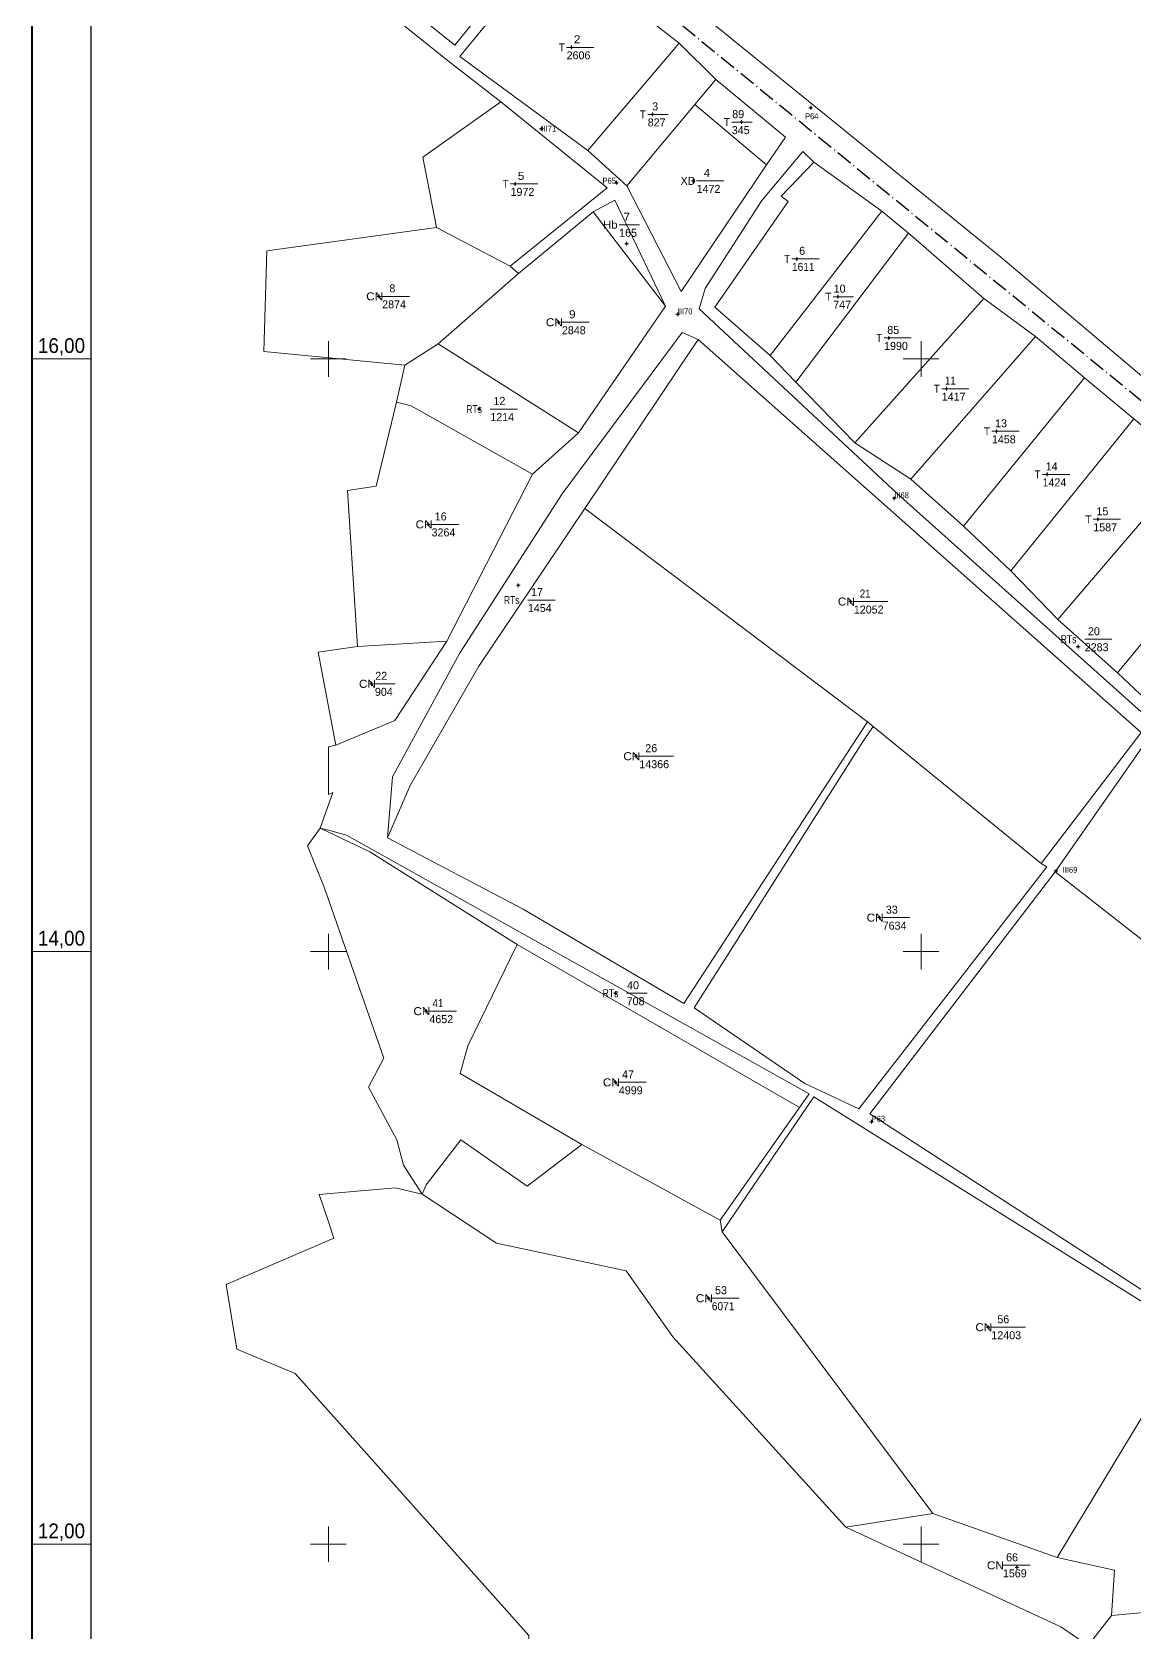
# Model space of a CAD drawing. Header units: metres. Extents: x 363900 to 365100, y 1840847 to 1842172.
# Drawn here: x 363900 to 364272, y 1841170 to 1841710 of the extents above; entities that cross this region are included whole.
import ezdxf

# ---------------------------------------------------------------- set-up
doc = ezdxf.new("R2010")
doc.units = ezdxf.units.M
doc.header["$LTSCALE"] = 1.1
doc.linetypes.add('DOT_DASHED', pattern=[7.7, 5, -1.2, 0.3, -1.2])
for name, color, linetype, lineweight in [('10', 7, 'Continuous', 13), ('11', 7, 'Continuous', 13), ('13', 7, 'Continuous', 13), ('34', 7, 'Continuous', 13), ('63', 7, 'Continuous', 13)]:
    doc.layers.add(name, color=color, linetype=linetype, lineweight=lineweight)
doc.layers.add('12', color=7, linetype='Continuous')

msp = doc.modelspace()

# ---------------------------------------------------------------- hatches: boundary and pattern name
at = {"layer": '10'}
for points in [[(364162.867, 1841684.746, 1), (364162.717, 1841684.746, 1)], [(364071.998, 1841677.677, 1), (364071.848, 1841677.677, 1)], [(364097.272, 1841659.446, 1), (364097.122, 1841659.446, 1)], [(364117.992, 1841615.042, 1), (364117.842, 1841615.042, 1)], [(364191.029, 1841552.98, 1), (364190.879, 1841552.98, 1)], [(364245.64, 1841427.238, 1), (364245.49, 1841427.238, 1)], [(364183.419, 1841342.586, 1), (364183.269, 1841342.586, 1)]]:
    msp.add_hatch(color=256, dxfattribs=at).paths.add_polyline_path(points)
at = {"layer": '11'}
for points in [[(364082.075, 1841705.14, 1), (364081.925, 1841705.14, 1)], [(364082.075, 1841705.14, 1), (364081.925, 1841705.14, 1)], [(364109.445, 1841682.52, 1), (364109.295, 1841682.52, 1)], [(364109.445, 1841682.52, 1), (364109.295, 1841682.52, 1)], [(364139.495, 1841679.9, 1), (364139.345, 1841679.9, 1)], [(364139.495, 1841679.9, 1), (364139.345, 1841679.9, 1)], [(364063.155, 1841659.06, 1), (364063.005, 1841659.06, 1)], [(364063.155, 1841659.06, 1), (364063.005, 1841659.06, 1)], [(364123.235, 1841660.08, 1), (364123.085, 1841660.08, 1)], [(364123.235, 1841660.08, 1), (364123.085, 1841660.08, 1)], [(364100.705, 1841638.88, 1), (364100.555, 1841638.88, 1)], [(364100.705, 1841638.88, 1), (364100.555, 1841638.88, 1)], [(364158.125, 1841633.76, 1), (364157.975, 1841633.76, 1)], [(364158.125, 1841633.76, 1), (364157.975, 1841633.76, 1)], [(364017.135, 1841621.11, 1), (364016.985, 1841621.11, 1)], [(364017.135, 1841621.11, 1), (364016.985, 1841621.11, 1)], [(364172.055, 1841621, 1), (364171.905, 1841621, 1)], [(364172.055, 1841621, 1), (364171.905, 1841621, 1)], [(364077.785, 1841612.37, 1), (364077.635, 1841612.37, 1)], [(364077.785, 1841612.37, 1), (364077.635, 1841612.37, 1)], [(364189.205, 1841607.08, 1), (364189.055, 1841607.08, 1)], [(364189.205, 1841607.08, 1), (364189.055, 1841607.08, 1)], [(364208.665, 1841589.95, 1), (364208.515, 1841589.95, 1)], [(364208.665, 1841589.95, 1), (364208.515, 1841589.95, 1)], [(364050.915, 1841583.08, 1), (364050.765, 1841583.08, 1)], [(364050.915, 1841583.08, 1), (364050.765, 1841583.08, 1)], [(364225.585, 1841575.56, 1), (364225.435, 1841575.56, 1)], [(364225.585, 1841575.56, 1), (364225.435, 1841575.56, 1)], [(364242.665, 1841561.02, 1), (364242.515, 1841561.02, 1)], [(364242.665, 1841561.02, 1), (364242.515, 1841561.02, 1)], [(364259.795, 1841545.87, 1), (364259.645, 1841545.87, 1)], [(364259.795, 1841545.87, 1), (364259.645, 1841545.87, 1)], [(364033.805, 1841544.15, 1), (364033.655, 1841544.15, 1)], [(364033.805, 1841544.15, 1), (364033.655, 1841544.15, 1)], [(364064.165, 1841523.61, 1), (364064.015, 1841523.61, 1)], [(364064.165, 1841523.61, 1), (364064.015, 1841523.61, 1)], [(364176.305, 1841518.12, 1), (364176.155, 1841518.12, 1)], [(364176.305, 1841518.12, 1), (364176.155, 1841518.12, 1)], [(364253.105, 1841502.88, 1), (364252.955, 1841502.88, 1)], [(364253.105, 1841502.88, 1), (364252.955, 1841502.88, 1)], [(364014.685, 1841490.35, 1), (364014.535, 1841490.35, 1)], [(364014.685, 1841490.35, 1), (364014.535, 1841490.35, 1)], [(364103.915, 1841465.93, 1), (364103.765, 1841465.93, 1)], [(364103.915, 1841465.93, 1), (364103.765, 1841465.93, 1)], [(364186.025, 1841411.45, 1), (364185.875, 1841411.45, 1)], [(364186.025, 1841411.45, 1), (364185.875, 1841411.45, 1)], [(364096.935, 1841385.94, 1), (364096.785, 1841385.94, 1)], [(364096.935, 1841385.94, 1), (364096.785, 1841385.94, 1)], [(364033.065, 1841379.89, 1), (364032.915, 1841379.89, 1)], [(364033.065, 1841379.89, 1), (364032.915, 1841379.89, 1)], [(364097.005, 1841355.87, 1), (364096.855, 1841355.87, 1)], [(364097.005, 1841355.87, 1), (364096.855, 1841355.87, 1)], [(364128.375, 1841283.02, 1), (364128.225, 1841283.02, 1)], [(364128.375, 1841283.02, 1), (364128.225, 1841283.02, 1)], [(364222.705, 1841273.22, 1), (364222.555, 1841273.22, 1)], [(364222.705, 1841273.22, 1), (364222.555, 1841273.22, 1)], [(364232.435, 1841192.19, 1), (364232.285, 1841192.19, 1)], [(364232.435, 1841192.19, 1), (364232.285, 1841192.19, 1)]]:
    msp.add_hatch(color=256, dxfattribs=at).paths.add_polyline_path(points)

# ---------------------------------------------------------------- linework, layer by layer
at = {"layer": '10'}
for p, q in [((364162.48, 1841684.75), (364162.17, 1841684.75)), ((364162.79, 1841685.37), (364162.79, 1841685.06)), ((364162.79, 1841684.43), (364162.79, 1841684.12)), ((364163.42, 1841684.75), (364163.1, 1841684.75)), ((364071.61, 1841677.68), (364071.3, 1841677.68)), ((364071.92, 1841678.3), (364071.92, 1841677.99)), ((364071.92, 1841677.36), (364071.92, 1841677.05)), ((364072.55, 1841677.68), (364072.24, 1841677.68)), ((364096.88, 1841659.45), (364096.57, 1841659.45)), ((364097.2, 1841660.07), (364097.2, 1841659.76)), ((364097.2, 1841659.13), (364097.2, 1841658.82)), ((364097.82, 1841659.45), (364097.51, 1841659.45)), ((364117.92, 1841615.67), (364117.92, 1841615.35)), ((364117.6, 1841615.04), (364117.29, 1841615.04)), ((364117.92, 1841614.73), (364117.92, 1841614.42)), ((364118.54, 1841615.04), (364118.23, 1841615.04)), ((364190.64, 1841552.98), (364190.33, 1841552.98)), ((364190.95, 1841553.6), (364190.95, 1841553.29)), ((364190.95, 1841552.67), (364190.95, 1841552.36)), ((364191.58, 1841552.98), (364191.27, 1841552.98)), ((364245.25, 1841427.24), (364244.94, 1841427.24)), ((364245.56, 1841427.86), (364245.56, 1841427.55)), ((364245.56, 1841426.93), (364245.56, 1841426.61)), ((364246.19, 1841427.24), (364245.88, 1841427.24)), ((364183.03, 1841342.59), (364182.72, 1841342.59)), ((364183.34, 1841343.21), (364183.34, 1841342.9)), ((364183.34, 1841342.27), (364183.34, 1841341.96)), ((364183.97, 1841342.59), (364183.66, 1841342.59))]:
    msp.add_line(p, q, dxfattribs=at)
for centre, radius in [((364162.792, 1841684.746), 0.312), ((364162.792, 1841684.746), 0.075), ((364071.923, 1841677.677), 0.312), ((364071.923, 1841677.677), 0.075), ((364097.197, 1841659.446), 0.312), ((364097.197, 1841659.446), 0.075), ((364117.917, 1841615.042), 0.312), ((364117.917, 1841615.042), 0.075), ((364190.954, 1841552.98), 0.312), ((364190.954, 1841552.98), 0.075), ((364245.565, 1841427.238), 0.312), ((364245.565, 1841427.238), 0.075), ((364183.344, 1841342.586), 0.312), ((364183.344, 1841342.586), 0.075)]:
    msp.add_circle(centre, radius, dxfattribs=at)
at = {"layer": '11'}
for p, q in [((364081.69, 1841705.14), (364081.38, 1841705.14)), ((364081.69, 1841705.14), (364081.38, 1841705.14)), ((364082, 1841705.76), (364082, 1841705.45)), ((364082, 1841705.76), (364082, 1841705.45)), ((364082, 1841704.83), (364082, 1841704.52)), ((364082, 1841704.83), (364082, 1841704.52)), ((364082.62, 1841705.14), (364082.31, 1841705.14)), ((364082.62, 1841705.14), (364082.31, 1841705.14)), ((364109.06, 1841682.52), (364108.74, 1841682.52)), ((364109.06, 1841682.52), (364108.74, 1841682.52)), ((364109.37, 1841683.14), (364109.37, 1841682.83)), ((364109.37, 1841683.14), (364109.37, 1841682.83)), ((364109.37, 1841682.21), (364109.37, 1841681.9)), ((364109.37, 1841682.21), (364109.37, 1841681.9)), ((364110, 1841682.52), (364109.68, 1841682.52)), ((364110, 1841682.52), (364109.68, 1841682.52)), ((364139.42, 1841680.52), (364139.42, 1841680.21)), ((364139.42, 1841680.52), (364139.42, 1841680.21)), ((364139.11, 1841679.9), (364138.8, 1841679.9)), ((364139.11, 1841679.9), (364138.8, 1841679.9)), ((364139.42, 1841679.59), (364139.42, 1841679.28)), ((364139.42, 1841679.59), (364139.42, 1841679.28)), ((364140.04, 1841679.9), (364139.73, 1841679.9)), ((364140.04, 1841679.9), (364139.73, 1841679.9)), ((364062.77, 1841659.06), (364062.46, 1841659.06)), ((364062.77, 1841659.06), (364062.46, 1841659.06)), ((364063.08, 1841659.68), (364063.08, 1841659.37)), ((364063.08, 1841659.68), (364063.08, 1841659.37)), ((364063.08, 1841658.75), (364063.08, 1841658.44)), ((364063.08, 1841658.75), (364063.08, 1841658.44)), ((364063.7, 1841659.06), (364063.39, 1841659.06)), ((364063.7, 1841659.06), (364063.39, 1841659.06)), ((364122.85, 1841660.08), (364122.54, 1841660.08)), ((364122.85, 1841660.08), (364122.54, 1841660.08)), ((364123.16, 1841660.7), (364123.16, 1841660.39)), ((364123.16, 1841660.7), (364123.16, 1841660.39)), ((364123.16, 1841659.77), (364123.16, 1841659.46)), ((364123.16, 1841659.77), (364123.16, 1841659.46)), ((364123.78, 1841660.08), (364123.47, 1841660.08)), ((364123.78, 1841660.08), (364123.47, 1841660.08)), ((364100.32, 1841638.88), (364100, 1841638.88)), ((364100.32, 1841638.88), (364100, 1841638.88)), ((364100.63, 1841639.5), (364100.63, 1841639.19)), ((364100.63, 1841639.5), (364100.63, 1841639.19)), ((364100.63, 1841638.57), (364100.63, 1841638.26)), ((364100.63, 1841638.57), (364100.63, 1841638.26)), ((364101.26, 1841638.88), (364100.94, 1841638.88)), ((364101.26, 1841638.88), (364100.94, 1841638.88)), ((364157.74, 1841633.76), (364157.42, 1841633.76)), ((364157.74, 1841633.76), (364157.42, 1841633.76)), ((364158.05, 1841634.38), (364158.05, 1841634.07)), ((364158.05, 1841634.38), (364158.05, 1841634.07)), ((364158.05, 1841633.45), (364158.05, 1841633.14)), ((364158.05, 1841633.45), (364158.05, 1841633.14)), ((364158.68, 1841633.76), (364158.36, 1841633.76)), ((364158.68, 1841633.76), (364158.36, 1841633.76)), ((364016.75, 1841621.11), (364016.44, 1841621.11)), ((364016.75, 1841621.11), (364016.44, 1841621.11)), ((364017.06, 1841621.74), (364017.06, 1841621.42)), ((364017.06, 1841621.74), (364017.06, 1841621.42)), ((364017.06, 1841620.8), (364017.06, 1841620.48)), ((364017.06, 1841620.8), (364017.06, 1841620.48)), ((364017.68, 1841621.11), (364017.37, 1841621.11)), ((364017.68, 1841621.11), (364017.37, 1841621.11)), ((364171.67, 1841621), (364171.36, 1841621)), ((364171.67, 1841621), (364171.36, 1841621)), ((364171.98, 1841621.62), (364171.98, 1841621.31)), ((364171.98, 1841621.62), (364171.98, 1841621.31)), ((364171.98, 1841620.69), (364171.98, 1841620.38)), ((364171.98, 1841620.69), (364171.98, 1841620.38)), ((364172.6, 1841621), (364172.29, 1841621)), ((364172.6, 1841621), (364172.29, 1841621)), ((364077.4, 1841612.37), (364077.08, 1841612.37)), ((364077.4, 1841612.37), (364077.08, 1841612.37)), ((364077.71, 1841613), (364077.71, 1841612.68)), ((364077.71, 1841613), (364077.71, 1841612.68)), ((364077.71, 1841612.06), (364077.71, 1841611.74)), ((364077.71, 1841612.06), (364077.71, 1841611.74)), ((364078.34, 1841612.37), (364078.02, 1841612.37)), ((364078.34, 1841612.37), (364078.02, 1841612.37)), ((364188.82, 1841607.08), (364188.5, 1841607.08)), ((364188.82, 1841607.08), (364188.5, 1841607.08)), ((364189.13, 1841607.7), (364189.13, 1841607.39)), ((364189.13, 1841607.7), (364189.13, 1841607.39)), ((364189.13, 1841606.77), (364189.13, 1841606.46)), ((364189.13, 1841606.77), (364189.13, 1841606.46)), ((364189.76, 1841607.08), (364189.44, 1841607.08)), ((364189.76, 1841607.08), (364189.44, 1841607.08)), ((364208.28, 1841589.95), (364207.96, 1841589.95)), ((364208.28, 1841589.95), (364207.96, 1841589.95)), ((364208.59, 1841590.58), (364208.59, 1841590.26)), ((364208.59, 1841590.58), (364208.59, 1841590.26)), ((364208.59, 1841589.64), (364208.59, 1841589.32)), ((364208.59, 1841589.64), (364208.59, 1841589.32)), ((364209.22, 1841589.95), (364208.9, 1841589.95)), ((364209.22, 1841589.95), (364208.9, 1841589.95)), ((364050.53, 1841583.08), (364050.22, 1841583.08)), ((364050.53, 1841583.08), (364050.22, 1841583.08)), ((364050.84, 1841583.7), (364050.84, 1841583.39)), ((364050.84, 1841583.7), (364050.84, 1841583.39)), ((364051.46, 1841583.08), (364051.15, 1841583.08)), ((364051.46, 1841583.08), (364051.15, 1841583.08)), ((364050.84, 1841582.77), (364050.84, 1841582.46)), ((364050.84, 1841582.77), (364050.84, 1841582.46)), ((364225.2, 1841575.56), (364224.88, 1841575.56)), ((364225.2, 1841575.56), (364224.88, 1841575.56)), ((364225.51, 1841576.18), (364225.51, 1841575.87)), ((364225.51, 1841576.18), (364225.51, 1841575.87)), ((364225.51, 1841575.25), (364225.51, 1841574.94)), ((364225.51, 1841575.25), (364225.51, 1841574.94)), ((364226.14, 1841575.56), (364225.82, 1841575.56)), ((364226.14, 1841575.56), (364225.82, 1841575.56)), ((364242.59, 1841561.64), (364242.59, 1841561.33)), ((364242.59, 1841561.64), (364242.59, 1841561.33)), ((364242.28, 1841561.02), (364241.96, 1841561.02)), ((364242.28, 1841561.02), (364241.96, 1841561.02)), ((364242.59, 1841560.71), (364242.59, 1841560.4)), ((364242.59, 1841560.71), (364242.59, 1841560.4)), ((364243.22, 1841561.02), (364242.9, 1841561.02)), ((364243.22, 1841561.02), (364242.9, 1841561.02)), ((364259.41, 1841545.87), (364259.1, 1841545.87)), ((364259.41, 1841545.87), (364259.1, 1841545.87)), ((364259.72, 1841546.5), (364259.72, 1841546.18)), ((364259.72, 1841546.5), (364259.72, 1841546.18)), ((364259.72, 1841545.56), (364259.72, 1841545.24)), ((364259.72, 1841545.56), (364259.72, 1841545.24)), ((364260.34, 1841545.87), (364260.03, 1841545.87)), ((364260.34, 1841545.87), (364260.03, 1841545.87)), ((364033.42, 1841544.15), (364033.1, 1841544.15)), ((364033.42, 1841544.15), (364033.1, 1841544.15)), ((364033.73, 1841544.78), (364033.73, 1841544.46)), ((364033.73, 1841544.78), (364033.73, 1841544.46)), ((364033.73, 1841543.84), (364033.73, 1841543.52)), ((364033.73, 1841543.84), (364033.73, 1841543.52)), ((364034.36, 1841544.15), (364034.04, 1841544.15)), ((364034.36, 1841544.15), (364034.04, 1841544.15)), ((364063.78, 1841523.61), (364063.46, 1841523.61)), ((364063.78, 1841523.61), (364063.46, 1841523.61)), ((364064.09, 1841524.24), (364064.09, 1841523.92)), ((364064.09, 1841524.24), (364064.09, 1841523.92)), ((364064.72, 1841523.61), (364064.4, 1841523.61)), ((364064.72, 1841523.61), (364064.4, 1841523.61)), ((364064.09, 1841523.3), (364064.09, 1841522.98)), ((364064.09, 1841523.3), (364064.09, 1841522.98)), ((364175.92, 1841518.12), (364175.6, 1841518.12)), ((364175.92, 1841518.12), (364175.6, 1841518.12)), ((364176.23, 1841518.74), (364176.23, 1841518.43)), ((364176.23, 1841518.74), (364176.23, 1841518.43)), ((364176.86, 1841518.12), (364176.54, 1841518.12)), ((364176.86, 1841518.12), (364176.54, 1841518.12)), ((364176.23, 1841517.81), (364176.23, 1841517.5)), ((364176.23, 1841517.81), (364176.23, 1841517.5)), ((364252.72, 1841502.88), (364252.4, 1841502.88)), ((364252.72, 1841502.88), (364252.4, 1841502.88)), ((364253.03, 1841503.5), (364253.03, 1841503.19)), ((364253.03, 1841503.5), (364253.03, 1841503.19)), ((364253.03, 1841502.57), (364253.03, 1841502.26)), ((364253.03, 1841502.57), (364253.03, 1841502.26)), ((364253.66, 1841502.88), (364253.34, 1841502.88)), ((364253.66, 1841502.88), (364253.34, 1841502.88)), ((364014.61, 1841490.98), (364014.61, 1841490.66)), ((364014.61, 1841490.98), (364014.61, 1841490.66)), ((364014.3, 1841490.35), (364013.98, 1841490.35)), ((364014.3, 1841490.35), (364013.98, 1841490.35)), ((364014.61, 1841490.04), (364014.61, 1841489.72)), ((364014.61, 1841490.04), (364014.61, 1841489.72)), ((364015.24, 1841490.35), (364014.92, 1841490.35)), ((364015.24, 1841490.35), (364014.92, 1841490.35)), ((364103.53, 1841465.93), (364103.22, 1841465.93)), ((364103.53, 1841465.93), (364103.22, 1841465.93)), ((364103.84, 1841466.56), (364103.84, 1841466.24)), ((364103.84, 1841466.56), (364103.84, 1841466.24)), ((364103.84, 1841465.62), (364103.84, 1841465.3)), ((364103.84, 1841465.62), (364103.84, 1841465.3)), ((364104.46, 1841465.93), (364104.15, 1841465.93)), ((364104.46, 1841465.93), (364104.15, 1841465.93)), ((364185.64, 1841411.45), (364185.32, 1841411.45)), ((364185.64, 1841411.45), (364185.32, 1841411.45)), ((364185.95, 1841412.08), (364185.95, 1841411.76)), ((364185.95, 1841412.08), (364185.95, 1841411.76)), ((364185.95, 1841411.14), (364185.95, 1841410.82)), ((364185.95, 1841411.14), (364185.95, 1841410.82)), ((364186.58, 1841411.45), (364186.26, 1841411.45)), ((364186.58, 1841411.45), (364186.26, 1841411.45)), ((364096.55, 1841385.94), (364096.24, 1841385.94)), ((364096.55, 1841385.94), (364096.24, 1841385.94)), ((364096.86, 1841386.56), (364096.86, 1841386.25)), ((364096.86, 1841386.56), (364096.86, 1841386.25)), ((364096.86, 1841385.63), (364096.86, 1841385.32)), ((364096.86, 1841385.63), (364096.86, 1841385.32)), ((364097.48, 1841385.94), (364097.17, 1841385.94)), ((364097.48, 1841385.94), (364097.17, 1841385.94)), ((364032.68, 1841379.89), (364032.36, 1841379.89)), ((364032.68, 1841379.89), (364032.36, 1841379.89)), ((364032.99, 1841380.52), (364032.99, 1841380.2)), ((364032.99, 1841380.52), (364032.99, 1841380.2)), ((364032.99, 1841379.58), (364032.99, 1841379.26)), ((364032.99, 1841379.58), (364032.99, 1841379.26)), ((364033.62, 1841379.89), (364033.3, 1841379.89)), ((364033.62, 1841379.89), (364033.3, 1841379.89)), ((364096.93, 1841356.5), (364096.93, 1841356.18)), ((364096.93, 1841356.5), (364096.93, 1841356.18)), ((364096.62, 1841355.87), (364096.3, 1841355.87)), ((364096.62, 1841355.87), (364096.3, 1841355.87)), ((364096.93, 1841355.56), (364096.93, 1841355.24)), ((364096.93, 1841355.56), (364096.93, 1841355.24)), ((364097.56, 1841355.87), (364097.24, 1841355.87)), ((364097.56, 1841355.87), (364097.24, 1841355.87)), ((364127.99, 1841283.02), (364127.68, 1841283.02)), ((364127.99, 1841283.02), (364127.68, 1841283.02)), ((364128.3, 1841283.64), (364128.3, 1841283.33)), ((364128.3, 1841283.64), (364128.3, 1841283.33)), ((364128.3, 1841282.71), (364128.3, 1841282.4)), ((364128.3, 1841282.71), (364128.3, 1841282.4)), ((364128.92, 1841283.02), (364128.61, 1841283.02)), ((364128.92, 1841283.02), (364128.61, 1841283.02)), ((364222.32, 1841273.22), (364222, 1841273.22)), ((364222.32, 1841273.22), (364222, 1841273.22)), ((364222.63, 1841273.84), (364222.63, 1841273.53)), ((364222.63, 1841273.84), (364222.63, 1841273.53)), ((364222.63, 1841272.91), (364222.63, 1841272.6)), ((364222.63, 1841272.91), (364222.63, 1841272.6)), ((364223.26, 1841273.22), (364222.94, 1841273.22)), ((364223.26, 1841273.22), (364222.94, 1841273.22)), ((364232.05, 1841192.19), (364231.74, 1841192.19)), ((364232.05, 1841192.19), (364231.74, 1841192.19)), ((364232.36, 1841192.82), (364232.36, 1841192.5)), ((364232.36, 1841192.82), (364232.36, 1841192.5)), ((364232.36, 1841191.88), (364232.36, 1841191.56)), ((364232.36, 1841191.88), (364232.36, 1841191.56)), ((364232.98, 1841192.19), (364232.67, 1841192.19)), ((364232.98, 1841192.19), (364232.67, 1841192.19))]:
    msp.add_line(p, q, dxfattribs=at)
for points in [[(364082, 1841705.45), (364081.69, 1841705.14), (364082, 1841704.83), (364082.31, 1841705.14)], [(364082, 1841705.45), (364081.69, 1841705.14), (364082, 1841704.83), (364082.31, 1841705.14)], [(364109.37, 1841682.83), (364109.06, 1841682.52), (364109.37, 1841682.21), (364109.68, 1841682.52)], [(364109.37, 1841682.83), (364109.06, 1841682.52), (364109.37, 1841682.21), (364109.68, 1841682.52)], [(364139.42, 1841680.21), (364139.11, 1841679.9), (364139.42, 1841679.59), (364139.73, 1841679.9)], [(364139.42, 1841680.21), (364139.11, 1841679.9), (364139.42, 1841679.59), (364139.73, 1841679.9)], [(364063.08, 1841659.37), (364062.77, 1841659.06), (364063.08, 1841658.75), (364063.39, 1841659.06)], [(364063.08, 1841659.37), (364062.77, 1841659.06), (364063.08, 1841658.75), (364063.39, 1841659.06)], [(364123.16, 1841660.39), (364122.85, 1841660.08), (364123.16, 1841659.77), (364123.47, 1841660.08)], [(364123.16, 1841660.39), (364122.85, 1841660.08), (364123.16, 1841659.77), (364123.47, 1841660.08)], [(364100.63, 1841639.19), (364100.32, 1841638.88), (364100.63, 1841638.57), (364100.94, 1841638.88)], [(364100.63, 1841639.19), (364100.32, 1841638.88), (364100.63, 1841638.57), (364100.94, 1841638.88)], [(364158.05, 1841634.07), (364157.74, 1841633.76), (364158.05, 1841633.45), (364158.36, 1841633.76)], [(364158.05, 1841634.07), (364157.74, 1841633.76), (364158.05, 1841633.45), (364158.36, 1841633.76)], [(364017.06, 1841621.42), (364016.75, 1841621.11), (364017.06, 1841620.8), (364017.37, 1841621.11)], [(364017.06, 1841621.42), (364016.75, 1841621.11), (364017.06, 1841620.8), (364017.37, 1841621.11)], [(364171.98, 1841621.31), (364171.67, 1841621), (364171.98, 1841620.69), (364172.29, 1841621)], [(364171.98, 1841621.31), (364171.67, 1841621), (364171.98, 1841620.69), (364172.29, 1841621)], [(364077.71, 1841612.68), (364077.4, 1841612.37), (364077.71, 1841612.06), (364078.02, 1841612.37)], [(364077.71, 1841612.68), (364077.4, 1841612.37), (364077.71, 1841612.06), (364078.02, 1841612.37)], [(364189.13, 1841607.39), (364188.82, 1841607.08), (364189.13, 1841606.77), (364189.44, 1841607.08)], [(364189.13, 1841607.39), (364188.82, 1841607.08), (364189.13, 1841606.77), (364189.44, 1841607.08)], [(364208.59, 1841590.26), (364208.28, 1841589.95), (364208.59, 1841589.64), (364208.9, 1841589.95)], [(364208.59, 1841590.26), (364208.28, 1841589.95), (364208.59, 1841589.64), (364208.9, 1841589.95)], [(364050.84, 1841583.39), (364050.53, 1841583.08), (364050.84, 1841582.77), (364051.15, 1841583.08)], [(364050.84, 1841583.39), (364050.53, 1841583.08), (364050.84, 1841582.77), (364051.15, 1841583.08)], [(364225.51, 1841575.87), (364225.2, 1841575.56), (364225.51, 1841575.25), (364225.82, 1841575.56)], [(364225.51, 1841575.87), (364225.2, 1841575.56), (364225.51, 1841575.25), (364225.82, 1841575.56)], [(364242.59, 1841561.33), (364242.28, 1841561.02), (364242.59, 1841560.71), (364242.9, 1841561.02)], [(364242.59, 1841561.33), (364242.28, 1841561.02), (364242.59, 1841560.71), (364242.9, 1841561.02)], [(364259.72, 1841546.18), (364259.41, 1841545.87), (364259.72, 1841545.56), (364260.03, 1841545.87)], [(364259.72, 1841546.18), (364259.41, 1841545.87), (364259.72, 1841545.56), (364260.03, 1841545.87)], [(364033.73, 1841544.46), (364033.42, 1841544.15), (364033.73, 1841543.84), (364034.04, 1841544.15)], [(364033.73, 1841544.46), (364033.42, 1841544.15), (364033.73, 1841543.84), (364034.04, 1841544.15)], [(364064.09, 1841523.92), (364063.78, 1841523.61), (364064.09, 1841523.3), (364064.4, 1841523.61)], [(364064.09, 1841523.92), (364063.78, 1841523.61), (364064.09, 1841523.3), (364064.4, 1841523.61)], [(364176.23, 1841518.43), (364175.92, 1841518.12), (364176.23, 1841517.81), (364176.54, 1841518.12)], [(364176.23, 1841518.43), (364175.92, 1841518.12), (364176.23, 1841517.81), (364176.54, 1841518.12)], [(364253.03, 1841503.19), (364252.72, 1841502.88), (364253.03, 1841502.57), (364253.34, 1841502.88)], [(364253.03, 1841503.19), (364252.72, 1841502.88), (364253.03, 1841502.57), (364253.34, 1841502.88)], [(364014.61, 1841490.66), (364014.3, 1841490.35), (364014.61, 1841490.04), (364014.92, 1841490.35)], [(364014.61, 1841490.66), (364014.3, 1841490.35), (364014.61, 1841490.04), (364014.92, 1841490.35)], [(364103.84, 1841466.24), (364103.53, 1841465.93), (364103.84, 1841465.62), (364104.15, 1841465.93)], [(364103.84, 1841466.24), (364103.53, 1841465.93), (364103.84, 1841465.62), (364104.15, 1841465.93)], [(364185.95, 1841411.76), (364185.64, 1841411.45), (364185.95, 1841411.14), (364186.26, 1841411.45)], [(364185.95, 1841411.76), (364185.64, 1841411.45), (364185.95, 1841411.14), (364186.26, 1841411.45)], [(364096.86, 1841386.25), (364096.55, 1841385.94), (364096.86, 1841385.63), (364097.17, 1841385.94)], [(364096.86, 1841386.25), (364096.55, 1841385.94), (364096.86, 1841385.63), (364097.17, 1841385.94)], [(364032.99, 1841380.2), (364032.68, 1841379.89), (364032.99, 1841379.58), (364033.3, 1841379.89)], [(364032.99, 1841380.2), (364032.68, 1841379.89), (364032.99, 1841379.58), (364033.3, 1841379.89)], [(364096.93, 1841356.18), (364096.62, 1841355.87), (364096.93, 1841355.56), (364097.24, 1841355.87)], [(364096.93, 1841356.18), (364096.62, 1841355.87), (364096.93, 1841355.56), (364097.24, 1841355.87)], [(364128.3, 1841283.33), (364127.99, 1841283.02), (364128.3, 1841282.71), (364128.61, 1841283.02)], [(364128.3, 1841283.33), (364127.99, 1841283.02), (364128.3, 1841282.71), (364128.61, 1841283.02)], [(364222.63, 1841273.53), (364222.32, 1841273.22), (364222.63, 1841272.91), (364222.94, 1841273.22)], [(364222.63, 1841273.53), (364222.32, 1841273.22), (364222.63, 1841272.91), (364222.94, 1841273.22)], [(364232.36, 1841192.5), (364232.05, 1841192.19), (364232.36, 1841191.88), (364232.67, 1841192.19)], [(364232.36, 1841192.5), (364232.05, 1841192.19), (364232.36, 1841191.88), (364232.67, 1841192.19)]]:
    msp.add_lwpolyline(points, close=True, dxfattribs=at)
for centre in [(364082, 1841705.14), (364082, 1841705.14), (364109.37, 1841682.52), (364109.37, 1841682.52), (364139.42, 1841679.9), (364139.42, 1841679.9), (364063.08, 1841659.06), (364063.08, 1841659.06), (364123.16, 1841660.08), (364123.16, 1841660.08), (364100.63, 1841638.88), (364100.63, 1841638.88), (364158.05, 1841633.76), (364158.05, 1841633.76), (364017.06, 1841621.11), (364017.06, 1841621.11), (364171.98, 1841621), (364171.98, 1841621), (364077.71, 1841612.37), (364077.71, 1841612.37), (364189.13, 1841607.08), (364189.13, 1841607.08), (364208.59, 1841589.95), (364208.59, 1841589.95), (364050.84, 1841583.08), (364050.84, 1841583.08), (364225.51, 1841575.56), (364225.51, 1841575.56), (364242.59, 1841561.02), (364242.59, 1841561.02), (364259.72, 1841545.87), (364259.72, 1841545.87), (364033.73, 1841544.15), (364033.73, 1841544.15), (364064.09, 1841523.61), (364064.09, 1841523.61), (364176.23, 1841518.12), (364176.23, 1841518.12), (364253.03, 1841502.88), (364253.03, 1841502.88), (364014.61, 1841490.35), (364014.61, 1841490.35), (364103.84, 1841465.93), (364103.84, 1841465.93), (364185.95, 1841411.45), (364185.95, 1841411.45), (364096.86, 1841385.94), (364096.86, 1841385.94), (364032.99, 1841379.89), (364032.99, 1841379.89), (364096.93, 1841355.87), (364096.93, 1841355.87), (364128.3, 1841283.02), (364128.3, 1841283.02), (364222.63, 1841273.22), (364222.63, 1841273.22), (364232.36, 1841192.19), (364232.36, 1841192.19)]:
    msp.add_circle(centre, 0.075, dxfattribs=at)
at = {"layer": '13'}
for p, q in [((364080.4, 1841705.14), (364089.58, 1841705.14)), ((364107.77, 1841682.52), (364114.66, 1841682.52)), ((364136.15, 1841679.9), (364143.03, 1841679.9)), ((364061.48, 1841659.06), (364070.66, 1841659.06)), ((364124.26, 1841660.08), (364133.44, 1841660.08)), ((364098.12, 1841645.26), (364105.01, 1841645.26)), ((364156.45, 1841633.76), (364165.63, 1841633.76)), ((364018.16, 1841621.11), (364027.34, 1841621.11)), ((364170.38, 1841621), (364177.26, 1841621)), ((364078.81, 1841612.37), (364087.99, 1841612.37)), ((364187.53, 1841607.08), (364196.71, 1841607.08)), ((364206.99, 1841589.95), (364216.17, 1841589.95)), ((364054.64, 1841583.08), (364063.82, 1841583.08)), ((364223.91, 1841575.56), (364233.09, 1841575.56)), ((364240.99, 1841561.02), (364250.17, 1841561.02)), ((364258.12, 1841545.87), (364267.3, 1841545.87)), ((364034.83, 1841544.15), (364044.01, 1841544.15)), ((364067.33, 1841518.62), (364076.51, 1841518.62)), ((364177.33, 1841518.12), (364188.8, 1841518.12)), ((364255.25, 1841505.4), (364264.43, 1841505.4)), ((364015.71, 1841490.35), (364022.6, 1841490.35)), ((364104.94, 1841465.93), (364116.42, 1841465.93)), ((364187.05, 1841411.45), (364196.23, 1841411.45)), ((364100.66, 1841385.94), (364107.54, 1841385.94)), ((364034.09, 1841379.89), (364043.27, 1841379.89)), ((364098.03, 1841355.87), (364107.21, 1841355.87)), ((364129.4, 1841283.02), (364138.58, 1841283.02)), ((364223.73, 1841273.22), (364235.2, 1841273.22)), ((364227.63, 1841192.88), (364236.81, 1841192.88))]:
    msp.add_line(p, q, dxfattribs=at)
at = {"layer": '34'}
for p, q in [((364118.37, 1841706.6), (364087.53, 1841670.32)), ((364130.7, 1841694.32), (364118.37, 1841706.6)), ((364123.65, 1841685.89), (364147.91, 1841665.49)), ((364087.53, 1841670.32), (364100.72, 1841658.46)), ((364186.75, 1841649.81), (364163.88, 1841666.4)), ((364064.18, 1841628.84), (364089.31, 1841649.67)), ((364113.8, 1841617.74), (364089.31, 1841649.67)), ((364149.04, 1841601.13), (364186.75, 1841649.81)), ((364061.3, 1841631.33), (364036.52, 1841644.38)), ((364157.72, 1841592.2), (364195.79, 1841642.46)), ((364037.01, 1841605.09), (364064.18, 1841628.84)), ((364061.3, 1841631.33), (364064.18, 1841628.84)), ((364113.8, 1841617.74), (364084.37, 1841575.07)), ((364177.63, 1841571.71), (364221.22, 1841620.43)), ((364238.65, 1841607.53), (364221.22, 1841620.43)), ((364025.76, 1841597.85), (364037.01, 1841605.09)), ((364124.81, 1841606.5), (364086.5, 1841549.46)), ((364255.12, 1841593.56), (364238.65, 1841607.53)), ((364022.95, 1841585.36), (364025.76, 1841597.85)), ((364255.12, 1841593.56), (364271.84, 1841579.73)), ((364230.28, 1841528.48), (364271.84, 1841579.73)), ((364271.84, 1841579.73), (364290.7, 1841564.2)), ((364196.51, 1841559.47), (364177.63, 1841571.71)), ((364290.7, 1841564.2), (364246.16, 1841512.02)), ((364068.91, 1841561.07), (364040.02, 1841504.72)), ((364181.89, 1841477.53), (364086.5, 1841549.46)), ((364266.33, 1841494.03), (364309.88, 1841547.1)), ((364246.16, 1841512.02), (364230.28, 1841528.48)), ((364266.33, 1841494.03), (364246.16, 1841512.02)), ((364009.85, 1841502.94), (364040.02, 1841504.72)), ((364181.89, 1841477.53), (364183.82, 1841475.96)), ((364183.82, 1841475.96), (364240.54, 1841429.75)), ((363997.27, 1841441.67), (364000, 1841440.93)), ((364132.24, 1841309.38), (364159, 1841347.36)), ((364132.24, 1841309.38), (364085.57, 1841334.88)), ((364132.24, 1841309.38), (364132.84, 1841305.42)), ((364132.84, 1841305.42), (364203.93, 1841210.42)), ((364245.95, 1841195.48), (364291.6, 1841271.2)), ((364203.93, 1841210.42), (364174.6, 1841205.8)), ((364245.95, 1841195.48), (364203.93, 1841210.42)), ((364312.76, 1841180.44), (364264.32, 1841175.97))]:
    msp.add_line(p, q, dxfattribs=at)
for points in [[(364000, 1841818.51), (364226.95, 1841634.28), (364439.41, 1841455.05), (364715.23, 1841228.68), (364889.83, 1841083.79), (364984.66, 1841005.61), (364991.26, 1841000)], [(364003.67, 1841738.53), (364003.07, 1841737.74), (364042.69, 1841705.83), (364071.69, 1841741.73), (364031.43, 1841775.15)], [(364087.53, 1841670.32), (364044.34, 1841702.05), (364075.43, 1841739.97), (364118.37, 1841706.6)], [(364000, 1841733.01), (364039.51, 1841701.27), (364058.18, 1841686.79)], [(364100.72, 1841658.46), (364123.65, 1841685.89), (364130.7, 1841694.32)], [(364147.91, 1841665.49), (364154.22, 1841674.82), (364130.7, 1841694.32)], [(364036.52, 1841644.38), (364031.91, 1841668.09), (364058.18, 1841686.79)], [(364058.18, 1841686.79), (364094.09, 1841657.78), (364061.3, 1841631.33)], [(364163.88, 1841666.4), (364160.07, 1841670.04), (364146.24, 1841653.4), (364127.14, 1841623.75), (364125.15, 1841616.88), (364192.09, 1841554.46), (364280.78, 1841475.03), (364546.27, 1841261.45)], [(364100.72, 1841658.46), (364119.06, 1841622.8), (364147.91, 1841665.49)], [(364149.04, 1841601.13), (364130.46, 1841617.46), (364155.21, 1841653.11), (364152.75, 1841654.97), (364163.88, 1841666.4)], [(364089.31, 1841649.67), (364096.69, 1841653.52), (364113.8, 1841617.74)], [(364221.22, 1841620.43), (364195.79, 1841642.46), (364186.75, 1841649.81)], [(364025.76, 1841597.85), (363978.21, 1841602.53), (363979.26, 1841636.49), (364036.52, 1841644.38)], [(364019.99, 1841438.36), (364021.67, 1841459), (364044.27, 1841500.63), (364078.91, 1841554.45), (364119.34, 1841608.86), (364124.81, 1841606.5)], [(364037.01, 1841605.09), (364084.37, 1841575.07), (364068.91, 1841561.07)], [(364124.81, 1841606.5), (364274.26, 1841473.91), (364240.54, 1841429.75)], [(364214.29, 1841543.6), (364196.51, 1841559.47), (364238.65, 1841607.53)], [(364177.63, 1841571.71), (364157.72, 1841592.2), (364149.04, 1841601.13)], [(364230.28, 1841528.48), (364214.29, 1841543.6), (364255.12, 1841593.56)], [(364022.95, 1841585.36), (364016.1, 1841557.01), (364006.5, 1841555.64), (364009.85, 1841502.94)], [(364022.95, 1841585.36), (364027.95, 1841584.21), (364068.91, 1841561.07)], [(364086.5, 1841549.46), (364050.81, 1841496.32), (364027.66, 1841456.05), (364019.99, 1841438.36)], [(364002.53, 1841469.61), (363996.61, 1841501.07), (364009.85, 1841502.94)], [(364040.02, 1841504.72), (364022.46, 1841477.95), (364002.53, 1841469.61)], [(364295.39, 1841467.4), (364285.66, 1841476.17), (364275.91, 1841485.1), (364266.33, 1841494.03)], [(364181.89, 1841477.53), (364119.96, 1841382.42), (364065.74, 1841414.3), (364019.99, 1841438.36)], [(364240.54, 1841429.75), (364242.5, 1841428.54), (364178.97, 1841346.95), (364160.83, 1841355.53), (364123.4, 1841381.04), (364180.28, 1841470.64), (364183.82, 1841475.96)], [(364002.53, 1841469.61), (364000, 1841469.12), (364000, 1841452.99), (364001.56, 1841453.68), (363997.27, 1841441.67), (364000, 1841440.93)], [(364031.66, 1841318.12), (364025.35, 1841327.86), (364023.13, 1841336.48), (364013.54, 1841354.27), (364018.71, 1841364.06), (363998.6, 1841421.71), (363993, 1841435.67), (363997.27, 1841441.67)], [(364063.75, 1841402.37), (364014.02, 1841433.65), (363997.27, 1841441.67)], [(364000, 1841440.93), (364006.12, 1841439.28), (364162.26, 1841351.99), (364159, 1841347.36), (364063.75, 1841402.37)], [(364245.25, 1841426.9), (364182.69, 1841345.24), (364354.64, 1841234.02), (364409.36, 1841298.53)], [(364063.75, 1841402.37), (364047.08, 1841368.13), (364044.46, 1841358.89), (364085.57, 1841334.88)], [(364132.84, 1841305.42), (364163.78, 1841350.98), (364291.6, 1841271.2)], [(364085.57, 1841334.88), (364067.11, 1841320.82), (364044.66, 1841336.49), (364033.02, 1841321.3), (364031.66, 1841318.12)], [(364031.66, 1841318.12), (364022.59, 1841320.22), (363996.89, 1841318.01), (364000, 1841308.84), (364001.88, 1841303.29), (363965.46, 1841287.6), (363969.16, 1841265.83), (363988.85, 1841257.66), (364067.63, 1841169.14), (364068.31, 1841140.51), (364021.71, 1841083.82), (364013.27, 1841092.61), (363981.92, 1841063.07), (363980.85, 1841053.65), (363982.74, 1841045.71), (363990.69, 1841041.93), (363997.51, 1841041.93), (364000, 1841042.7)], [(364031.66, 1841318.12), (364056.7, 1841301.59), (364100.45, 1841292.26), (364116.3, 1841269.94), (364174.6, 1841205.8)], [(364264.32, 1841175.97), (364256.41, 1841165.87), (364247.16, 1841172.07), (364174.6, 1841205.8)], [(364264.32, 1841175.97), (364265.25, 1841191.23), (364245.95, 1841195.48)]]:
    msp.add_lwpolyline(points, dxfattribs=at)
at = {"layer": '34', "linetype": 'DOT_DASHED', "lineweight": 25}
msp.add_lwpolyline([(364982.82, 1841000), (364874.35, 1841088.19), (364517.52, 1841384.21), (364495.36, 1841397.49), (364395.88, 1841482.42), (364363.94, 1841510.01), (364294.23, 1841569.53), (364000, 1841810.09)], dxfattribs=at)
at = {"layer": '34'}
msp.add_lwpolyline([(364409.36, 1841298.53), (364436.8, 1841341.07), (364276.71, 1841472), (364245.25, 1841426.9)], close=True, dxfattribs=at)
at = {"layer": '63'}
for p, q in [((364000, 1841594), (364000, 1841606)), ((364200, 1841594), (364200, 1841606)), ((363900, 1841600), (363920, 1841600)), ((363994, 1841600), (364006, 1841600)), ((364194, 1841600), (364206, 1841600)), ((364000, 1841394), (364000, 1841406)), ((364200, 1841394), (364200, 1841406)), ((363900, 1841400), (363920, 1841400)), ((363994, 1841400), (364006, 1841400)), ((364194, 1841400), (364206, 1841400)), ((364000, 1841194), (364000, 1841206)), ((364200, 1841194), (364200, 1841206)), ((363900, 1841200), (363920, 1841200)), ((363994, 1841200), (364006, 1841200)), ((364194, 1841200), (364206, 1841200))]:
    msp.add_line(p, q, dxfattribs=at)
at = {"layer": '63', "lineweight": 40}
msp.add_lwpolyline([(363900, 1840900), (363900, 1842100), (365100, 1842100), (365100, 1840900)], close=True, dxfattribs=at)
at = {"layer": '63', "lineweight": 25}
msp.add_lwpolyline([(363920, 1840920), (363920, 1842080), (365080, 1842080), (365080, 1840920)], close=True, dxfattribs=at)

# ---------------------------------------------------------------- texts
at = {"layer": '12', "width": 0.95}
for s, p in [('P64 ', (364160.86, 1841680.89)), ('III71 ', (364071.92, 1841676.71)), ('P65 ', (364092.52, 1841659.13)), ('III70 ', (364117.92, 1841615.04)), ('III68 ', (364190.95, 1841552.98)), ('III69 ', (364247.81, 1841426.59)), ('P63 ', (364183.34, 1841342.59))]:
    msp.add_text(s, height=2, dxfattribs=at).set_placement(p)
at = {"layer": '13'}
for s, width, p in [('2', 1.1, (364082.83, 1841706.49)), ('T', 0.95, (364077.7, 1841703.79)), ('T', 0.95, (364105.07, 1841681.17)), ('T', 0.95, (364133.45, 1841678.55)), ('4', 1.05, (364126.69, 1841661.43)), ('T', 0.95, (364058.78, 1841657.71)), ('5', 1.1, (364063.91, 1841660.41)), ('7', 1.1, (364099.61, 1841646.61)), ('Hb', 1.05, (364092.72, 1841643.91)), ('T', 0.95, (364153.75, 1841632.41)), ('1611', 0.95, (364156.45, 1841629.71)), ('CN', 1.1, (364012.76, 1841619.76)), ('T', 0.95, (364167.68, 1841619.65)), ('9', 1.1, (364081.24, 1841613.72)), ('CN', 1.1, (364073.41, 1841611.02)), ('T', 0.95, (364184.83, 1841605.73)), ('11', 0.9, (364208.07, 1841591.3)), ('T', 0.95, (364204.29, 1841588.6)), ('RTs', 0.8, (364046.54, 1841581.73)), ('T', 0.95, (364221.21, 1841574.21)), ('T', 0.95, (364238.29, 1841559.67)), ('CN', 1.1, (364029.43, 1841542.8)), ('T', 0.95, (364255.42, 1841544.52)), ('RTs', 0.8, (364059.23, 1841517.27)), ('CN', 1.1, (364171.93, 1841516.77)), ('21', 0.9, (364179.36, 1841519.47)), ('RTs', 0.8, (364247.15, 1841504.05)), ('CN', 1.1, (364010.31, 1841489)), ('CN', 1.1, (364099.54, 1841464.58)), ('CN', 1.1, (364181.65, 1841410.1)), ('41', 0.9, (364035.17, 1841381.24)), ('RTs', 0.8, (364092.56, 1841384.59)), ('CN', 1.1, (364028.69, 1841378.54)), ('CN', 1.1, (364092.63, 1841354.52)), ('CN', 1.1, (364124, 1841281.67)), ('6071', 0.95, (364129.4, 1841278.97)), ('CN', 1.1, (364218.33, 1841271.87)), ('CN', 1.1, (364222.23, 1841191.53))]:
    msp.add_text(s, height=2.7, dxfattribs=dict(at, width=width)).set_placement(p)
for s, p in [('2606', (364080.4, 1841701.09)), ('3', (364109.26, 1841683.87)), ('827', (364107.77, 1841678.47)), ('89', (364136.29, 1841681.25)), ('345', (364136.15, 1841675.85)), ('XD', (364118.86, 1841658.73)), ('1472', (364124.26, 1841656.03)), ('1972', (364061.48, 1841655.01)), ('165', (364098.12, 1841641.21)), ('6', (364158.88, 1841635.11)), ('8', (364020.59, 1841622.46)), ('10', (364170.52, 1841622.35)), ('2874', (364018.16, 1841617.06)), ('747', (364170.38, 1841616.95)), ('2848', (364078.81, 1841608.32)), ('85', (364188.61, 1841608.43)), ('1990', (364187.53, 1841603.03)), ('1417', (364206.99, 1841585.9)), ('12', (364055.72, 1841584.43)), ('1214', (364054.64, 1841579.03)), ('13', (364224.99, 1841576.91)), ('1458', (364223.91, 1841571.51)), ('14', (364242.07, 1841562.37)), ('1424', (364240.99, 1841556.97)), ('16', (364035.91, 1841545.5)), ('15', (364259.2, 1841547.22)), ('3264', (364034.83, 1841540.1)), ('1587', (364258.12, 1841541.82)), ('17', (364068.41, 1841519.97)), ('1454', (364067.33, 1841514.57)), ('12052', (364177.33, 1841514.07)), ('20', (364256.33, 1841506.75)), ('2283', (364255.25, 1841501.35)), ('22', (364015.84, 1841491.7)), ('904', (364015.71, 1841486.3)), ('26', (364106.96, 1841467.28)), ('14366', (364104.94, 1841461.88)), ('33', (364188.13, 1841412.8)), ('7634', (364187.05, 1841407.4)), ('40', (364100.8, 1841387.29)), ('708', (364100.66, 1841381.89)), ('4652', (364034.09, 1841375.84)), ('47', (364099.11, 1841357.22)), ('4999', (364098.03, 1841351.82)), ('53', (364130.48, 1841284.37)), ('56', (364225.76, 1841274.57)), ('12403', (364223.73, 1841269.17)), ('66', (364228.71, 1841194.23)), ('1569', (364227.63, 1841188.83))]:
    msp.add_text(s, height=2.7, dxfattribs=at).set_placement(p)
at = {"layer": '63', "width": 0.95}
for s, p in [('16,00', (363902, 1841602)), ('14,00', (363902, 1841402)), ('12,00', (363902, 1841202))]:
    msp.add_text(s, height=5, dxfattribs=at).set_placement(p)

doc.saveas('drawing.dxf')
